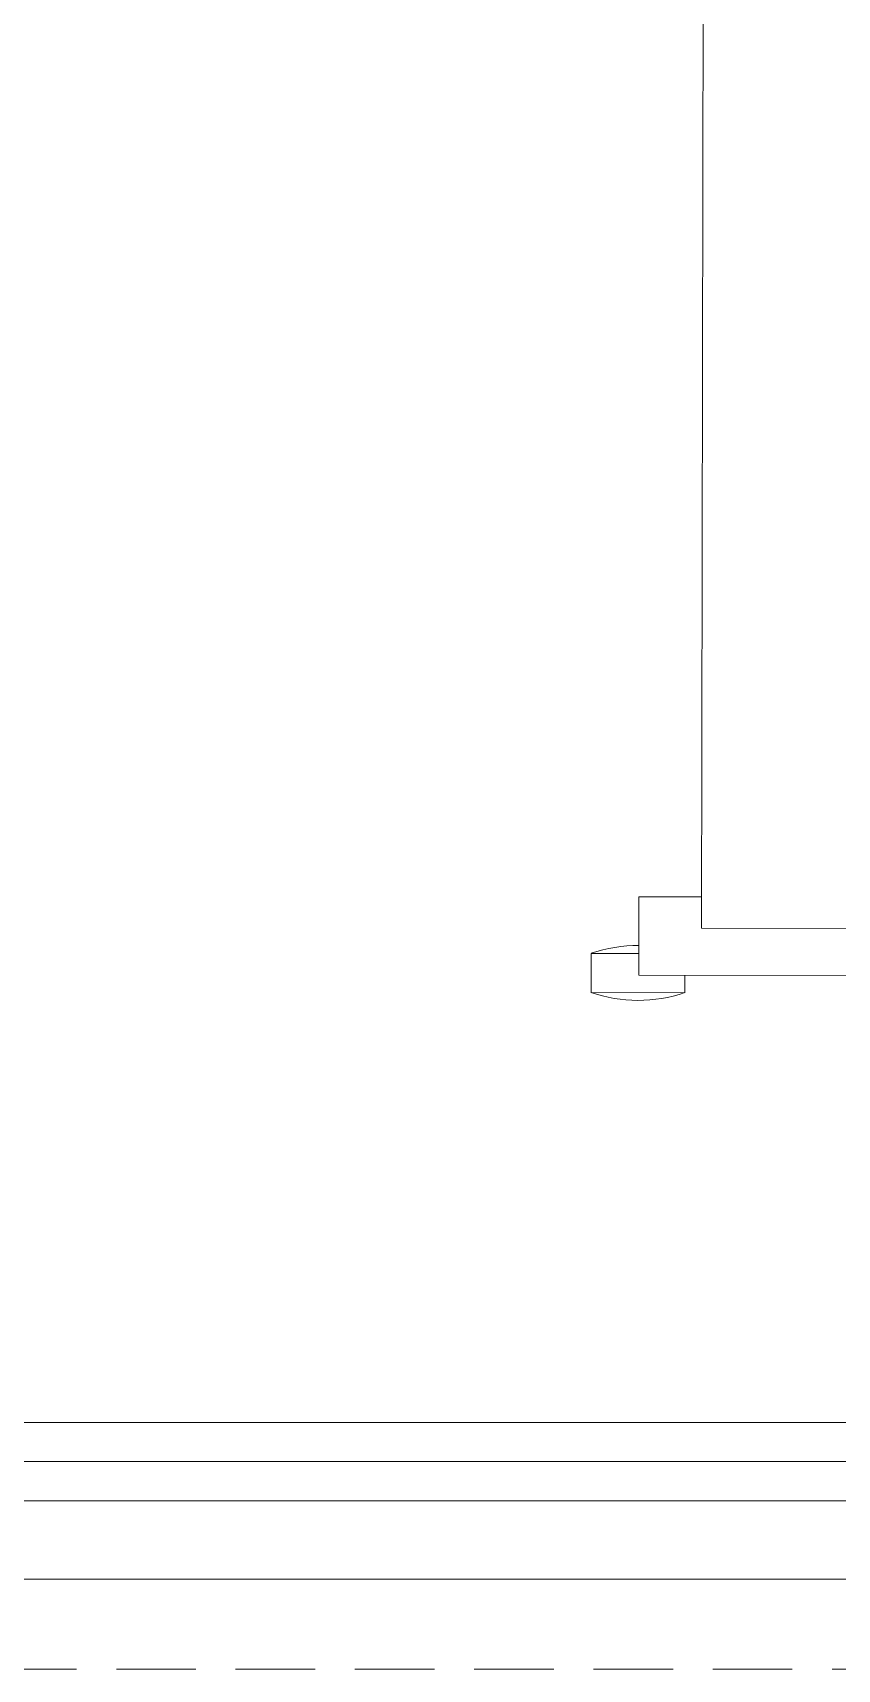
# Model space of a CAD drawing. Header units: millimetres. Extents: x -160614 to 59925, y -157025 to 0.
# Drawn here: x -34603 to -34089, y -116020 to -114975 of the extents above; entities that cross this region are included whole.
import ezdxf

# ---------------------------------------------------------------- set-up
doc = ezdxf.new("R2010")
doc.units = ezdxf.units.MM
doc.header["$LTSCALE"] = 8
doc.linetypes.add('HIDDEN', pattern=[9.525, 6.35, -3.175])
for name, color, linetype, lineweight in [('72_EGR_EQP_TAG', 9, 'Continuous', 5), ('Aluminum', 9, 'Continuous', 5), ('LOADING', 9, 'Continuous', 5), ('Proj', 9, 'Continuous', 5), ('TME-MEDICAL EQUIPMENT', 9, 'Continuous', 13)]:
    doc.layers.add(name, color=color, linetype=linetype, lineweight=lineweight)

# ---------------------------------------------------------------- blocks, each defined once
blk = doc.blocks.new('workstation')
at = {"layer": 'LOADING'}
for p, q in [((2855.41, -990.76, 0), (2855.41, -991.87, 0)), ((2855.41, -990.76, 0), (2861.41, -990.77, 0)), ((2861.41, -990.77, 0), (2861.41, -993.27, 0)), ((2800.35, -991.78, 0), (2858.35, -991.88, 0)), ((2858.35, -991.88, 0), (2858.35, -996.88, 0)), ((2858.35, -993.27, 0), (2861.41, -993.27, 0)), ((2804.35, -994.79, 0), (2854.35, -994.87, 0)), ((2854.35, -994.87, 0), (2854.25, -1055.87, 0)), ((2858.35, -996.88, 0), (2854.35, -996.87, 0))]:
    blk.add_line(p, q, dxfattribs=at)
for centre, start, end in [((2858.4, -999.52, 0), 70.9805, 108.8298), ((2858.42, -984.52, 0), 269.5485, 288.8298)]:
    blk.add_arc(centre, 9.25, start, end, dxfattribs=at)
blk = doc.blocks.new('1stF')
at = {"layer": 'Aluminum', "color": 9}
for p, q in [((-35236.6, -115862.6, 0.1), (-33736.6, -115862.6, 0.1)), ((-33811.6, -115887.6, 0.1), (-35161.6, -115887.6, 0.1)), ((-35211.6, -115912.6, 0.1), (-33761.6, -115912.6, 0.1)), ((-35236.6, -115962.6, 0.1), (-33736.6, -115962.6, 0.1))]:
    blk.add_line(p, q, dxfattribs=at)
at = {"layer": 'Proj', "color": 9, "linetype": 'HIDDEN'}
blk.add_line((-33736.6, -116020.2, 0.1), (-35236.6, -116020.2, 0.1), dxfattribs=at)
at = {"layer": 'TME-MEDICAL EQUIPMENT', "color": 9, "xscale": 10, "yscale": 10, "zscale": 10, "rotation": 180}
blk.add_blockref('workstation', (-5632.1, -125495.8, 0), dxfattribs=at)

msp = doc.modelspace()

# ---------------------------------------------------------------- block references
at = {"layer": '72_EGR_EQP_TAG'}
msp.add_blockref('1stF', (0, 0), dxfattribs=at)

doc.saveas('drawing.dxf')
